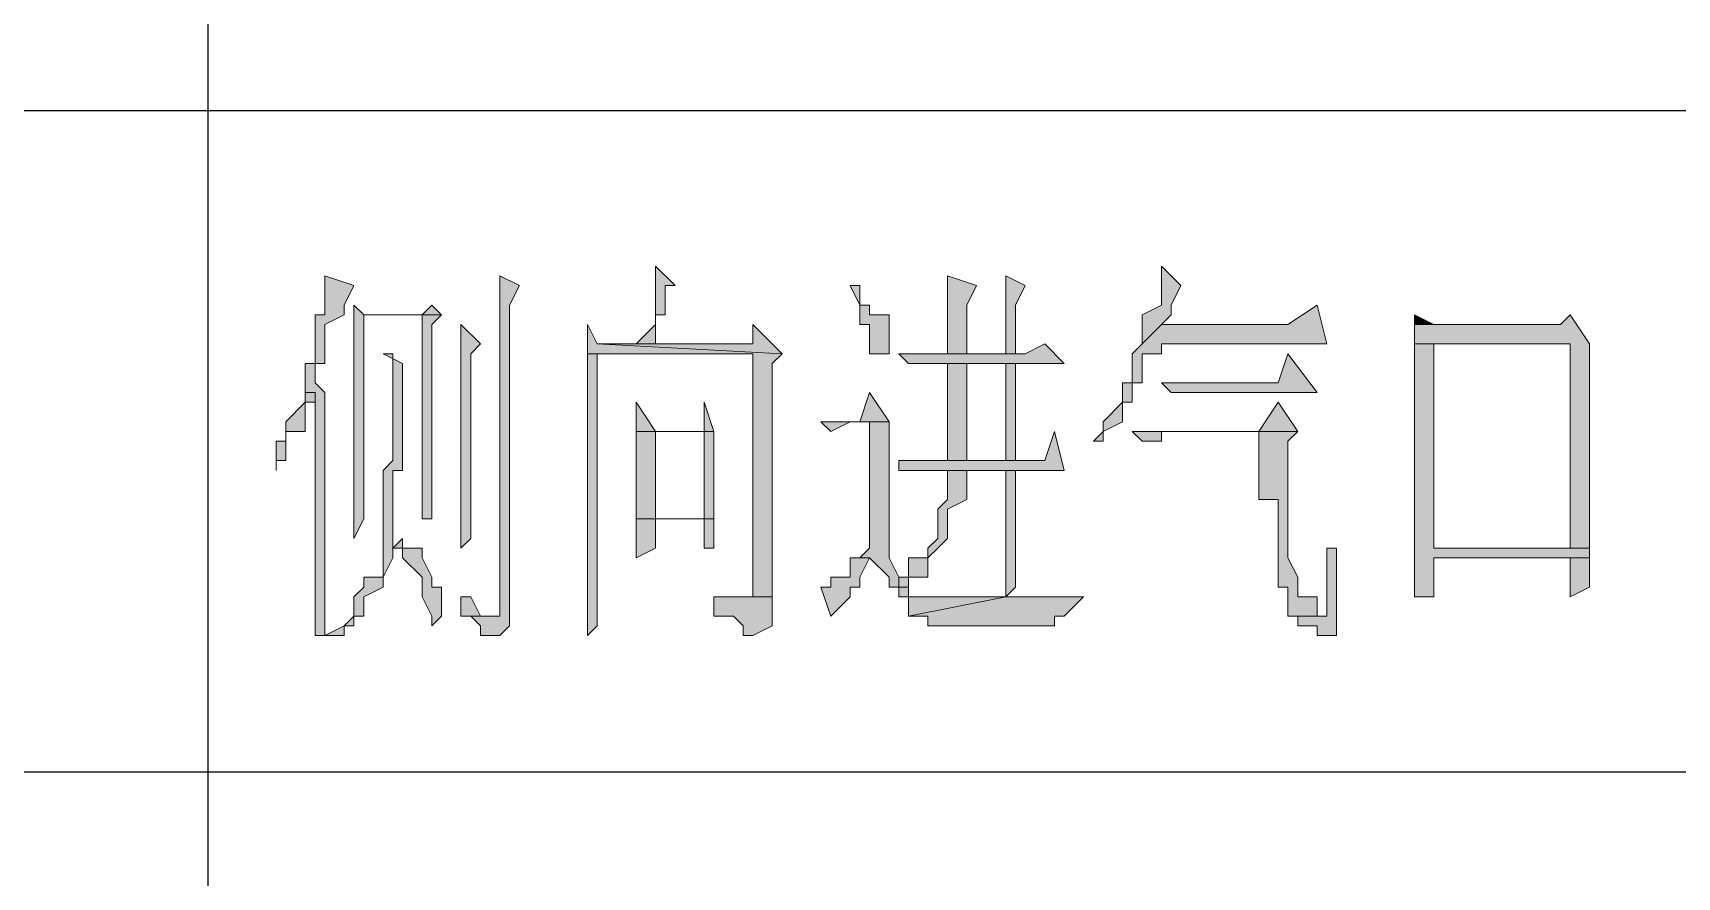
# Model space of a CAD drawing. Header units: millimetres. Extents: x 20 to 821, y 1 to 1134.
# Drawn here: x 616.32 to 646.74, y 295.55 to 311.18 of the extents above; entities that cross this region are included whole.
import ezdxf

# ---------------------------------------------------------------- set-up
doc = ezdxf.new("R2010")
doc.units = ezdxf.units.MM
doc.layers.add('1', color=7, linetype='Continuous')

msp = doc.modelspace()

# ---------------------------------------------------------------- hatches: boundary and pattern name
h = msp.add_hatch(color=0)
h.dxf.hatch_style = 2
h.paths.add_polyline_path([(621.72, 306.681732), (621.72, 305.961732), (621.54, 305.961732), (621.54, 305.061732), (621.36, 305.061732), (621.36, 304.521732), (621.54, 304.521732), (621.54, 300.201732), (621.54, 300.021732), (621.72, 300.021732), (621.72, 300.201732), (621.72, 304.521732), (621.54, 304.701732), (621.54, 305.061732), (621.72, 305.061732), (621.72, 305.781732), (622.08, 305.961732), (622.08, 306.141732), (622.26, 306.501732)])
h = msp.add_hatch(color=0)
h.dxf.hatch_style = 2
h.paths.add_polyline_path([(624.96, 306.681732), (624.96, 300.381732), (624.24, 300.381732), (624.42, 300.381732), (624.6, 300.201732), (624.6, 300.021732), (624.96, 300.021732), (625.14, 300.201732), (625.14, 300.741732), (625.14, 306.141732), (625.32, 306.501732)])
h = msp.add_hatch(color=0)
h.dxf.hatch_style = 2
h.paths.add_polyline_path([(627.84, 306.861732), (627.84, 305.781732), (627.48, 305.421732), (627.84, 305.421732), (627.84, 305.781732), (627.84, 305.961732), (628.02, 305.961732), (628.02, 306.501732), (628.2, 306.501732)])
h = msp.add_hatch(color=0)
h.dxf.hatch_style = 2
h.paths.add_polyline_path([(633.24, 306.681732), (633.24, 305.241732), (633.6, 305.241732), (633.6, 306.141732), (633.78, 306.501732)])
h = msp.add_hatch(color=0)
h.dxf.hatch_style = 2
h.paths.add_polyline_path([(634.32, 306.681732), (634.32, 305.241732), (634.5, 305.241732), (634.5, 306.141732), (634.68, 306.501732)])
h = msp.add_hatch(color=0)
h.dxf.hatch_style = 2
h.paths.add_polyline_path([(637.2, 306.861732), (637.2, 306.141732), (636.84, 305.961732), (636.84, 305.421732), (637.2, 305.781732), (637.38, 305.961732), (637.38, 306.141732), (637.56, 306.501732)])
h = msp.add_hatch(color=0)
h.dxf.hatch_style = 2
h.paths.add_polyline_path([(631.44, 306.501732), (631.62, 306.141732), (631.62, 305.781732), (631.8, 305.781732), (631.8, 305.241732), (632.16, 305.241732), (632.16, 305.961732), (631.8, 305.961732), (631.8, 306.141732), (631.62, 306.141732), (631.62, 306.501732)])
h = msp.add_hatch(color=0)
h.dxf.hatch_style = 2
h.paths.add_polyline_path([(622.26, 306.141732), (622.26, 301.821732), (622.44, 302.181732), (622.44, 305.961732), (623.52, 305.961732), (623.88, 305.961732), (622.44, 305.961732)])
h = msp.add_hatch(color=0)
h.dxf.hatch_style = 2
h.paths.add_polyline_path([(623.7, 306.141732), (623.52, 305.961732), (622.44, 305.961732), (623.88, 305.961732)])
h = msp.add_hatch(color=0)
h.dxf.hatch_style = 2
h.paths.add_polyline_path([(640.08, 306.141732), (639.54, 305.781732), (637.2, 305.781732), (636.84, 305.421732), (636.66, 305.241732), (636.66, 304.701732), (636.48, 304.701732), (636.48, 304.341732), (636.12, 303.981732), (636.12, 303.801732), (635.94, 303.621732), (636.12, 303.621732), (636.12, 303.801732), (636.48, 303.981732), (636.48, 304.341732), (636.66, 304.341732), (636.66, 304.701732), (636.84, 304.701732), (636.84, 305.241732), (637.2, 305.241732), (637.2, 305.421732), (640.26, 305.421732)])
h = msp.add_hatch(color=0)
h.dxf.hatch_style = 2
h.paths.add_polyline_path([(623.88, 305.961732), (623.52, 305.961732), (623.52, 302.181732), (623.7, 302.181732), (623.7, 302.361732), (623.7, 305.781732)])
h = msp.add_hatch(color=0)
h.dxf.hatch_style = 2
h.paths.add_polyline_path([(624.24, 305.781732), (624.24, 301.641732), (624.42, 301.821732), (624.42, 305.241732), (624.6, 305.421732)])
h = msp.add_hatch(color=0)
h.dxf.hatch_style = 2
h.paths.add_polyline_path([(626.58, 305.781732), (626.58, 305.241732), (629.64, 305.241732), (629.64, 300.741732), (629.46, 300.741732), (630, 300.741732), (630, 300.921732), (630, 305.061732), (630.18, 305.241732), (626.76, 305.421732)])
h = msp.add_hatch(color=0)
h.dxf.hatch_style = 2
h.paths.add_polyline_path([(629.64, 305.781732), (629.64, 305.421732), (627.84, 305.421732), (626.76, 305.421732), (630.18, 305.241732)])
h = msp.add_hatch(color=0)
h.dxf.hatch_style = 2
h.paths.add_polyline_path([(644.76, 305.961732), (644.58, 305.781732), (641.88, 305.781732), (641.88, 305.421732), (644.76, 305.421732), (644.76, 301.641732), (642.24, 301.641732), (645.12, 301.641732), (645.12, 305.421732)])
h = msp.add_hatch(color=0)
h.dxf.hatch_style = 2
h.paths.add_polyline_path([(641.88, 305.961732), (641.88, 305.781732), (642.24, 305.781732)])
h = msp.add_hatch(color=0)
h.dxf.hatch_style = 2
h.paths.add_polyline_path([(635.04, 305.421732), (634.68, 305.241732), (632.34, 305.241732), (632.52, 305.061732), (635.4, 305.061732)])
h = msp.add_hatch(color=0)
h.dxf.hatch_style = 2
h.paths.add_polyline_path([(641.88, 305.421732), (641.88, 301.101732), (641.88, 300.921732), (641.88, 300.741732), (642.24, 300.741732), (642.24, 301.461732), (644.76, 301.461732), (645.12, 301.461732), (645.12, 301.641732), (642.24, 301.641732), (642.24, 305.421732), (644.76, 305.421732)])
h = msp.add_hatch(color=0)
h.dxf.hatch_style = 2
h.paths.add_polyline_path([(622.8, 305.241732), (622.98, 305.241732), (622.98, 305.061732), (622.98, 303.261732), (622.8, 303.081732), (622.8, 301.461732), (622.8, 301.101732), (622.44, 301.101732), (622.44, 300.921732), (622.26, 300.741732), (622.26, 300.381732), (622.08, 300.201732), (621.72, 300.021732), (622.08, 300.021732), (622.08, 300.201732), (622.26, 300.201732), (622.26, 300.381732), (622.44, 300.381732), (622.44, 300.741732), (622.8, 300.921732), (622.8, 301.101732), (622.98, 301.461732), (622.98, 303.081732), (623.16, 303.081732), (623.16, 305.061732)])
h = msp.add_hatch(color=0)
h.dxf.hatch_style = 2
h.paths.add_polyline_path([(626.58, 305.241732), (626.58, 300.021732), (626.76, 300.201732), (626.76, 305.241732), (629.64, 305.241732)])
h = msp.add_hatch(color=0)
h.dxf.hatch_style = 2
h.paths.add_polyline_path([(639.54, 305.241732), (639.36, 304.701732), (637.2, 304.701732), (637.38, 304.521732), (640.08, 304.521732)])
h = msp.add_hatch(color=0)
h.dxf.hatch_style = 2
h.paths.add_polyline_path([(633.24, 305.061732), (633.24, 303.261732), (633.6, 303.261732), (633.6, 305.061732), (634.32, 305.061732)])
h = msp.add_hatch(color=0)
h.dxf.hatch_style = 2
h.paths.add_polyline_path([(634.5, 305.061732), (633.24, 305.061732), (634.32, 305.061732), (634.32, 303.261732), (634.5, 303.261732)])
h = msp.add_hatch(color=0)
h.dxf.hatch_style = 2
h.paths.add_polyline_path([(621.36, 304.521732), (621.36, 304.341732), (621, 303.981732), (621, 303.621732), (620.82, 303.621732), (620.82, 303.081732), (620.82, 303.261732), (621, 303.261732), (621, 303.621732), (621, 303.801732), (621.36, 303.801732), (621.36, 304.341732), (621.54, 304.341732), (621.54, 304.521732)])
h = msp.add_hatch(color=0)
h.dxf.hatch_style = 2
h.paths.add_polyline_path([(631.8, 304.521732), (631.62, 303.981732), (630.9, 303.981732), (631.08, 303.801732), (631.44, 303.981732), (632.16, 303.981732)])
h = msp.add_hatch(color=0)
h.dxf.hatch_style = 2
h.paths.add_polyline_path([(627.48, 304.341732), (627.48, 303.801732), (628.74, 303.801732), (628.74, 302.181732), (627.84, 302.181732), (627.48, 302.181732), (627.48, 301.821732), (627.48, 301.461732), (627.84, 301.641732), (627.84, 302.181732), (628.74, 302.181732), (628.92, 302.181732), (628.92, 302.361732), (628.92, 303.801732), (627.84, 303.801732)])
h = msp.add_hatch(color=0)
h.dxf.hatch_style = 2
h.paths.add_polyline_path([(628.74, 304.341732), (628.74, 303.801732), (627.84, 303.801732), (628.92, 303.801732)])
h = msp.add_hatch(color=0)
h.dxf.hatch_style = 2
h.paths.add_polyline_path([(639.36, 304.341732), (639, 303.801732), (636.66, 303.801732), (636.84, 303.621732), (637.2, 303.621732), (637.2, 303.801732), (639.72, 303.801732)])
h = msp.add_hatch(color=0)
h.dxf.hatch_style = 2
h.paths.add_polyline_path([(632.16, 303.981732), (631.8, 303.981732), (631.8, 301.641732), (631.62, 301.461732), (631.44, 301.461732), (631.8, 301.461732), (632.16, 301.101732), (632.16, 300.921732), (632.34, 300.921732), (632.34, 300.741732), (632.52, 300.741732), (632.52, 300.381732), (634.32, 300.741732), (633.06, 300.741732), (632.52, 300.741732), (632.52, 300.921732), (632.34, 300.921732), (632.34, 301.101732), (632.16, 301.461732)])
h = msp.add_hatch(color=0)
h.dxf.hatch_style = 2
h.paths.add_polyline_path([(627.48, 303.801732), (627.48, 302.181732), (627.84, 302.181732), (627.84, 303.801732), (628.74, 303.801732)])
h = msp.add_hatch(color=0)
h.dxf.hatch_style = 2
h.paths.add_polyline_path([(635.22, 303.801732), (635.04, 303.261732), (632.34, 303.261732), (632.34, 303.081732), (635.4, 303.081732)])
h = msp.add_hatch(color=0)
h.dxf.hatch_style = 2
h.paths.add_polyline_path([(639.72, 303.801732), (639, 303.801732), (639, 303.621732), (639, 302.541732), (639.36, 302.541732), (639.36, 300.921732), (639.54, 300.921732), (639.54, 300.381732), (640.26, 300.381732), (640.08, 300.381732), (640.08, 300.741732), (639.72, 300.741732), (639.72, 301.101732), (639.54, 301.461732), (639.54, 303.621732)])
h = msp.add_hatch(color=0)
h.dxf.hatch_style = 2
h.paths.add_polyline_path([(633.24, 303.081732), (633.24, 302.541732), (633.06, 302.361732), (633.06, 301.821732), (632.88, 301.641732), (632.88, 301.461732), (632.52, 301.461732), (632.52, 301.101732), (632.34, 301.101732), (632.34, 300.921732), (632.52, 300.921732), (632.52, 301.101732), (632.88, 301.101732), (632.88, 301.461732), (633.06, 301.641732), (633.24, 301.821732), (633.24, 302.361732), (633.6, 302.541732), (633.6, 303.081732), (634.32, 303.081732)])
h = msp.add_hatch(color=0)
h.dxf.hatch_style = 2
h.paths.add_polyline_path([(634.5, 303.081732), (633.24, 303.081732), (634.32, 303.081732), (634.32, 300.741732), (634.5, 300.921732), (634.5, 301.821732), (634.5, 302.181732)])
h = msp.add_hatch(color=0)
h.dxf.hatch_style = 2
h.paths.add_polyline_path([(628.92, 302.181732), (628.74, 302.181732), (628.74, 301.641732), (628.92, 301.641732), (628.92, 301.821732)])
h = msp.add_hatch(color=0)
h.dxf.hatch_style = 2
h.paths.add_polyline_path([(623.16, 301.821732), (622.98, 301.641732), (623.16, 301.641732), (623.16, 301.461732), (623.52, 301.101732), (623.52, 300.741732), (623.7, 300.381732), (623.7, 300.201732), (623.88, 300.381732), (623.88, 300.921732), (623.7, 300.921732), (623.7, 301.101732), (623.52, 301.461732), (623.52, 301.641732), (623.16, 301.641732)])
h = msp.add_hatch(color=0)
h.dxf.hatch_style = 2
h.paths.add_polyline_path([(640.44, 301.641732), (640.26, 301.641732), (640.26, 301.461732), (640.26, 300.381732), (639.54, 300.381732), (639.72, 300.381732), (639.72, 300.201732), (640.08, 300.201732), (640.08, 300.021732), (640.44, 300.021732), (640.44, 300.201732), (640.44, 300.741732)])
h = msp.add_hatch(color=0)
h.dxf.hatch_style = 2
h.paths.add_polyline_path([(631.44, 301.461732), (631.44, 301.101732), (631.08, 301.101732), (631.08, 300.921732), (630.9, 300.921732), (631.08, 300.381732), (631.44, 300.741732), (631.44, 300.921732), (631.62, 300.921732), (631.62, 301.101732), (631.8, 301.461732)])
h = msp.add_hatch(color=0)
h.dxf.hatch_style = 2
h.paths.add_polyline_path([(645.12, 301.461732), (644.76, 301.461732), (644.76, 300.741732), (645.12, 300.921732)])
h = msp.add_hatch(color=0)
h.dxf.hatch_style = 2
h.paths.add_polyline_path([(624.24, 300.741732), (624.24, 300.381732), (624.96, 300.381732), (624.6, 300.381732), (624.42, 300.741732)])
h = msp.add_hatch(color=0)
h.dxf.hatch_style = 2
h.paths.add_polyline_path([(628.92, 300.741732), (628.92, 300.381732), (629.28, 300.381732), (629.46, 300.201732), (629.46, 300.021732), (629.64, 300.021732), (630, 300.201732), (630, 300.741732), (629.46, 300.741732)])
h = msp.add_hatch(color=0)
h.dxf.hatch_style = 2
h.paths.add_polyline_path([(635.76, 300.741732), (634.32, 300.741732), (632.52, 300.381732), (632.88, 300.381732), (632.88, 300.201732), (633.6, 300.201732), (633.78, 300.201732), (635.22, 300.201732), (635.22, 300.381732), (635.4, 300.381732)])

# ---------------------------------------------------------------- linework, layer by layer
at = {"layer": '1', "color": 0, "lineweight": 25}
for points in [[(619.56, 89.781732), (619.56, 419.721732)], [(557.64, 309.741732), (821.16, 309.741732)], [(557.64, 297.501732), (821.16, 297.501732)]]:
    msp.add_lwpolyline(points, dxfattribs=at)
at = {"layer": '1', "color": 0, "lineweight": 5}
for points in [[(621.72, 306.681732), (621.72, 305.961732), (621.54, 305.961732), (621.54, 305.061732), (621.36, 305.061732), (621.36, 304.521732), (621.54, 304.521732), (621.54, 300.201732), (621.54, 300.021732), (621.72, 300.021732), (621.72, 300.201732), (621.72, 304.521732), (621.54, 304.701732), (621.54, 305.061732), (621.72, 305.061732), (621.72, 305.781732), (622.08, 305.961732), (622.08, 306.141732), (622.26, 306.501732), (621.72, 306.681732)], [(624.96, 306.681732), (624.96, 300.381732), (624.24, 300.381732), (624.42, 300.381732), (624.6, 300.201732), (624.6, 300.021732), (624.96, 300.021732), (625.14, 300.201732), (625.14, 300.741732), (625.14, 300.741732), (625.14, 306.141732), (625.32, 306.501732), (624.96, 306.681732)], [(627.84, 306.861732), (627.84, 305.781732), (627.48, 305.421732), (627.84, 305.421732), (627.84, 305.781732), (627.84, 305.961732), (628.02, 305.961732), (628.02, 306.501732), (628.2, 306.501732), (627.84, 306.861732)], [(633.24, 306.681732), (633.24, 305.241732), (633.6, 305.241732), (633.6, 306.141732), (633.78, 306.501732), (633.24, 306.681732)], [(634.32, 306.681732), (634.32, 305.241732), (634.5, 305.241732), (634.5, 306.141732), (634.68, 306.501732), (634.32, 306.681732)], [(637.2, 306.861732), (637.2, 306.141732), (636.84, 305.961732), (636.84, 305.421732), (637.2, 305.781732), (637.38, 305.961732), (637.38, 306.141732), (637.56, 306.501732), (637.2, 306.861732)], [(631.44, 306.501732), (631.62, 306.141732), (631.62, 305.781732), (631.8, 305.781732), (631.8, 305.241732), (632.16, 305.241732), (632.16, 305.961732), (631.8, 305.961732), (631.8, 306.141732), (631.62, 306.141732), (631.62, 306.501732), (631.62, 306.501732), (631.44, 306.501732)], [(622.26, 306.141732), (622.26, 301.821732), (622.44, 302.181732), (622.44, 305.961732), (623.52, 305.961732), (623.88, 305.961732), (622.44, 305.961732), (622.26, 306.141732)], [(623.7, 306.141732), (623.52, 305.961732), (622.44, 305.961732), (623.88, 305.961732), (623.7, 306.141732)], [(640.08, 306.141732), (639.54, 305.781732), (637.2, 305.781732), (636.84, 305.421732), (636.66, 305.241732), (636.66, 304.701732), (636.48, 304.701732), (636.48, 304.341732), (636.12, 303.981732), (636.12, 303.801732), (635.94, 303.621732), (636.12, 303.621732), (636.12, 303.801732), (636.48, 303.981732), (636.48, 304.341732), (636.66, 304.341732), (636.66, 304.701732), (636.84, 304.701732), (636.84, 305.241732), (637.2, 305.241732), (637.2, 305.421732), (640.26, 305.421732), (640.08, 306.141732)], [(623.88, 305.961732), (623.52, 305.961732), (623.52, 302.181732), (623.7, 302.181732), (623.7, 302.361732), (623.7, 305.781732), (623.88, 305.961732)], [(624.24, 305.781732), (624.24, 301.641732), (624.42, 301.821732), (624.42, 305.241732), (624.6, 305.421732), (624.24, 305.781732)], [(626.58, 305.781732), (626.58, 305.241732), (629.64, 305.241732), (629.64, 300.741732), (629.46, 300.741732), (630, 300.741732), (630, 300.921732), (630, 305.061732), (630.18, 305.241732), (626.76, 305.421732), (626.58, 305.781732)], [(629.64, 305.781732), (629.64, 305.421732), (627.84, 305.421732), (626.76, 305.421732), (630.18, 305.241732), (629.64, 305.781732)], [(644.76, 305.961732), (644.58, 305.781732), (641.88, 305.781732), (641.88, 305.421732), (644.76, 305.421732), (644.76, 301.641732), (642.24, 301.641732), (645.12, 301.641732), (645.12, 305.421732), (644.76, 305.961732)], [(641.88, 305.961732), (641.88, 305.781732), (642.24, 305.781732), (641.88, 305.961732)], [(635.04, 305.421732), (634.68, 305.241732), (632.34, 305.241732), (632.52, 305.061732), (635.4, 305.061732), (635.04, 305.421732)], [(641.88, 305.421732), (641.88, 301.101732), (641.88, 300.921732), (641.88, 300.741732), (642.24, 300.741732), (642.24, 301.461732), (644.76, 301.461732), (645.12, 301.461732), (645.12, 301.641732), (642.24, 301.641732), (642.24, 305.421732), (644.76, 305.421732), (641.88, 305.421732)], [(622.8, 305.241732), (622.98, 305.241732), (622.98, 305.061732), (622.98, 303.261732), (622.8, 303.081732), (622.8, 301.461732), (622.8, 301.101732), (622.44, 301.101732), (622.44, 300.921732), (622.26, 300.741732), (622.26, 300.381732), (622.08, 300.201732), (621.72, 300.021732), (622.08, 300.021732), (622.08, 300.201732), (622.26, 300.201732), (622.26, 300.381732), (622.44, 300.381732), (622.44, 300.741732), (622.8, 300.921732), (622.8, 301.101732), (622.98, 301.461732), (622.98, 303.081732), (623.16, 303.081732), (623.16, 305.061732), (622.8, 305.241732)], [(626.58, 305.241732), (626.58, 300.021732), (626.76, 300.201732), (626.76, 305.241732), (629.64, 305.241732), (626.58, 305.241732)], [(639.54, 305.241732), (639.36, 304.701732), (637.2, 304.701732), (637.38, 304.521732), (640.08, 304.521732), (639.54, 305.241732)], [(633.24, 305.061732), (633.24, 303.261732), (633.6, 303.261732), (633.6, 305.061732), (634.32, 305.061732), (633.24, 305.061732)], [(634.5, 305.061732), (633.24, 305.061732), (634.32, 305.061732), (634.32, 303.261732), (634.5, 303.261732), (634.5, 305.061732)], [(621.36, 304.521732), (621.36, 304.341732), (621, 303.981732), (621, 303.621732), (620.82, 303.621732), (620.82, 303.081732), (620.82, 303.261732), (621, 303.261732), (621, 303.621732), (621, 303.801732), (621.36, 303.801732), (621.36, 304.341732), (621.54, 304.341732), (621.54, 304.521732), (621.36, 304.521732)], [(631.8, 304.521732), (631.62, 303.981732), (630.9, 303.981732), (631.08, 303.801732), (631.44, 303.981732), (632.16, 303.981732), (631.8, 304.521732)], [(627.48, 304.341732), (627.48, 303.801732), (628.74, 303.801732), (628.74, 302.181732), (627.84, 302.181732), (627.48, 302.181732), (627.48, 301.821732), (627.48, 301.461732), (627.84, 301.641732), (627.84, 302.181732), (628.74, 302.181732), (628.92, 302.181732), (628.92, 302.361732), (628.92, 303.801732), (627.84, 303.801732), (627.48, 304.341732)], [(628.74, 304.341732), (628.74, 303.801732), (627.84, 303.801732), (628.92, 303.801732), (628.74, 304.341732)], [(639.36, 304.341732), (639, 303.801732), (636.66, 303.801732), (636.84, 303.621732), (637.2, 303.621732), (637.2, 303.801732), (639.72, 303.801732), (639.36, 304.341732)], [(632.16, 303.981732), (631.8, 303.981732), (631.8, 301.641732), (631.62, 301.461732), (631.44, 301.461732), (631.8, 301.461732), (632.16, 301.101732), (632.16, 300.921732), (632.34, 300.921732), (632.34, 300.741732), (632.52, 300.741732), (632.52, 300.381732), (634.32, 300.741732), (633.06, 300.741732), (633.06, 300.741732), (632.52, 300.741732), (632.52, 300.921732), (632.34, 300.921732), (632.34, 301.101732), (632.16, 301.461732), (632.16, 303.981732)], [(627.48, 303.801732), (627.48, 302.181732), (627.84, 302.181732), (627.84, 303.801732), (628.74, 303.801732), (627.48, 303.801732)], [(635.22, 303.801732), (635.04, 303.261732), (632.34, 303.261732), (632.34, 303.081732), (635.4, 303.081732), (635.22, 303.801732)], [(639.72, 303.801732), (639, 303.801732), (639, 303.621732), (639, 302.541732), (639.36, 302.541732), (639.36, 300.921732), (639.54, 300.921732), (639.54, 300.381732), (640.26, 300.381732), (640.08, 300.381732), (640.08, 300.741732), (639.72, 300.741732), (639.72, 301.101732), (639.54, 301.461732), (639.54, 303.621732), (639.72, 303.801732)], [(633.24, 303.081732), (633.24, 302.541732), (633.06, 302.361732), (633.06, 301.821732), (632.88, 301.641732), (632.88, 301.461732), (632.52, 301.461732), (632.52, 301.101732), (632.34, 301.101732), (632.34, 300.921732), (632.52, 300.921732), (632.52, 301.101732), (632.88, 301.101732), (632.88, 301.461732), (633.06, 301.641732), (633.24, 301.821732), (633.24, 302.361732), (633.6, 302.541732), (633.6, 303.081732), (634.32, 303.081732), (633.24, 303.081732)], [(634.5, 303.081732), (633.24, 303.081732), (634.32, 303.081732), (634.32, 300.741732), (634.5, 300.921732), (634.5, 301.821732), (634.5, 302.181732), (634.5, 303.081732)], [(628.92, 302.181732), (628.74, 302.181732), (628.74, 301.641732), (628.92, 301.641732), (628.92, 301.821732), (628.92, 302.181732)], [(623.16, 301.821732), (622.98, 301.641732), (623.16, 301.641732), (623.16, 301.461732), (623.52, 301.101732), (623.52, 300.741732), (623.7, 300.381732), (623.7, 300.201732), (623.88, 300.381732), (623.88, 300.921732), (623.7, 300.921732), (623.7, 301.101732), (623.52, 301.461732), (623.52, 301.641732), (623.16, 301.641732), (623.16, 301.821732)], [(640.44, 301.641732), (640.26, 301.641732), (640.26, 301.461732), (640.26, 300.381732), (639.54, 300.381732), (639.72, 300.381732), (639.72, 300.201732), (640.08, 300.201732), (640.08, 300.021732), (640.44, 300.021732), (640.44, 300.201732), (640.44, 300.741732), (640.44, 300.741732), (640.44, 301.641732)], [(631.44, 301.461732), (631.44, 301.101732), (631.08, 301.101732), (631.08, 300.921732), (630.9, 300.921732), (631.08, 300.381732), (631.44, 300.741732), (631.44, 300.921732), (631.62, 300.921732), (631.62, 301.101732), (631.8, 301.461732), (631.44, 301.461732)], [(645.12, 301.461732), (644.76, 301.461732), (644.76, 300.741732), (645.12, 300.921732), (645.12, 301.461732)], [(624.24, 300.741732), (624.24, 300.381732), (624.96, 300.381732), (624.6, 300.381732), (624.42, 300.741732), (624.24, 300.741732)], [(628.92, 300.741732), (628.92, 300.381732), (629.28, 300.381732), (629.46, 300.201732), (629.46, 300.021732), (629.64, 300.021732), (630, 300.201732), (630, 300.741732), (629.46, 300.741732), (628.92, 300.741732)], [(635.76, 300.741732), (634.32, 300.741732), (632.52, 300.381732), (632.88, 300.381732), (632.88, 300.201732), (633.6, 300.201732), (633.78, 300.201732), (635.22, 300.201732), (635.22, 300.381732), (635.4, 300.381732), (635.76, 300.741732)]]:
    msp.add_lwpolyline(points, dxfattribs=at)

doc.saveas('drawing.dxf')
